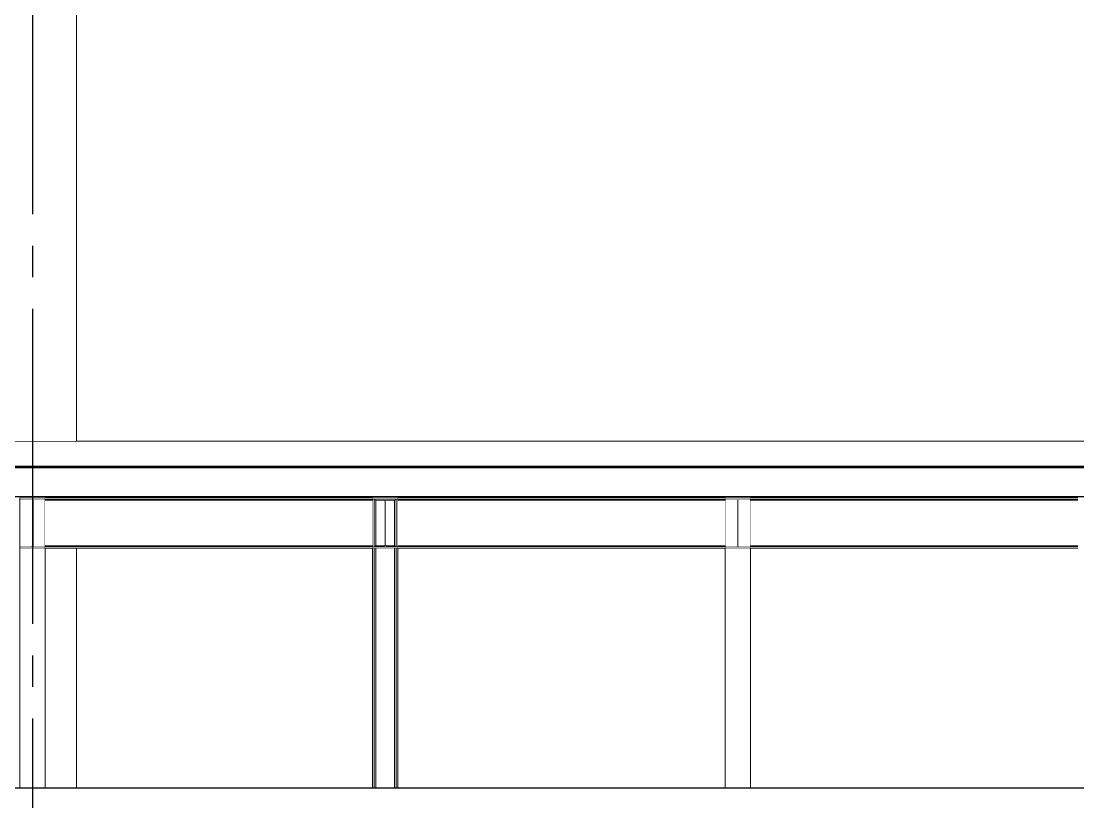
# Model space of a CAD drawing. Extents: x -18489 to 195597, y -1599 to 112111.
# Drawn here: x 19311 to 20150, y 27365 to 27984 of the extents above; entities that cross this region are included whole.
import ezdxf
from ezdxf.xclip import XClip

# ---------------------------------------------------------------- set-up
doc = ezdxf.new("R2010")
doc.units = 0
doc.header["$LTSCALE"] = 100
doc.header["$XCLIPFRAME"] = 2
doc.linetypes.add('188K-SM-07-F10-MECH-CR PIPE-Y2257103$0$X-S-FAB_SL ALL$0$COL-CEN-LIN', pattern=[3.25, 2.5, -0.25, 0.25, -0.25])
doc.linetypes.add('188K-SM-07-F10-MECH-CR PIPE-Y2257103$0$X-S-FAB_SL ALL$0$Wipeout_Contour', pattern=[1, 0, -1])
for name, color, linetype in [('188K-SM-07-F10-MECH-CR PIPE-Y2257103$0$X-S-FAB_SL ALL$0$ASP_1', 1, 'Continuous'), ('188K-SM-07-F10-MECH-CR PIPE-Y2257103$0$X-S-FAB_SL ALL$0$CCL', 15, '188K-SM-07-F10-MECH-CR PIPE-Y2257103$0$X-S-FAB_SL ALL$0$COL-CEN-LIN'), ('188K-SM-07-F10-MECH-CR PIPE-Y2257103$0$X-S-FAB_SL ALL$0$Hattch', 7, 'Continuous'), ('188K-SM-07-F10-MECH-CR PIPE-Y2257103$0$X-S-FAB_SL ALL$0$S-BEAM', 7, 'Continuous'), ('188K-SM-07-F10-MECH-CR PIPE-Y2257103$0$X-S-FAB_SL ALL$0$S-COL', 7, 'Continuous'), ('188K-SM-07-F10-MECH-CR PIPE-Y2257103$0$X-S-FAB_SL ALL$0$S-SLAB', 7, 'Continuous')]:
    doc.layers.add(name, color=color, linetype=linetype)

# ---------------------------------------------------------------- blocks, each defined once
blk = doc.blocks.new('188K-SM-07-F10-MECH-CR PIPE-Y2257103$0$X-S-FAB_SL ALL$0$剖面元素_225_3', base_point=(23061.26, -8263.06))
at = {"color": 254, "linetype": '188K-SM-07-F10-MECH-CR PIPE-Y2257103$0$X-S-FAB_SL ALL$0$Wipeout_Contour', "lineweight": 0, "ltscale": 385216.268708}
blk.add_wipeout([(42363.76, -6079.02), (42346.26, -6079.02), (42346.26, -6145.83), (42360.79, -6158.78), (42363.76, -6158.78), (42363.76, -6154.69), (42373.26, -6154.69), (42373.26, -6087.3), (42363.76, -6087.3)], dxfattribs=at).dxf.layer = '188K-SM-07-F10-MECH-CR PIPE-Y2257103$0$X-S-FAB_SL ALL$0$Hattch'
at = {"color": 254, "linetype": '188K-SM-07-F10-MECH-CR PIPE-Y2257103$0$X-S-FAB_SL ALL$0$Wipeout_Contour', "lineweight": 0, "ltscale": 342721.934609}
blk.add_wipeout([(42389.26, -6087.3), (42389.26, -6154.69), (42398.76, -6154.69), (42398.76, -6158.78), (42416.26, -6158.78), (42416.26, -6079.02), (42398.76, -6079.02), (42398.76, -6087.3)], dxfattribs=at).dxf.layer = '188K-SM-07-F10-MECH-CR PIPE-Y2257103$0$X-S-FAB_SL ALL$0$Hattch'
at = {"color": 254, "linetype": '188K-SM-07-F10-MECH-CR PIPE-Y2257103$0$X-S-FAB_SL ALL$0$Wipeout_Contour', "lineweight": 0, "ltscale": 342892.231845}
blk.add_wipeout([(42346.26, -6204.02), (42346.26, -6943.06), (42416.26, -6943.06), (42416.26, -6204.02), (42398.76, -6204.02), (42398.76, -6212.28), (42363.76, -6212.28), (42363.76, -6204.02)], dxfattribs=at).dxf.layer = '188K-SM-07-F10-MECH-CR PIPE-Y2257103$0$X-S-FAB_SL ALL$0$Hattch'
at = {"color": 254, "linetype": '188K-SM-07-F10-MECH-CR PIPE-Y2257103$0$X-S-FAB_SL ALL$0$Wipeout_Contour', "lineweight": 0, "ltscale": 171797.890597}
blk.add_wipeout([(42346.26, -6963.06), (42346.26, -6963.26), (42416.26, -6963.26), (42416.26, -6963.06)], dxfattribs=at).dxf.layer = '188K-SM-07-F10-MECH-CR PIPE-Y2257103$0$X-S-FAB_SL ALL$0$Hattch'
at = {"color": 254, "linetype": '188K-SM-07-F10-MECH-CR PIPE-Y2257103$0$X-S-FAB_SL ALL$0$Wipeout_Contour', "lineweight": 0, "ltscale": 171814.397491}
blk.add_wipeout([(42346.26, -7218.06), (42371.26, -7218.06), (42371.26, -7028.06), (42346.26, -7028.06)], dxfattribs=at).dxf.layer = '188K-SM-07-F10-MECH-CR PIPE-Y2257103$0$X-S-FAB_SL ALL$0$Hattch'
at = {"color": 254, "linetype": '188K-SM-07-F10-MECH-CR PIPE-Y2257103$0$X-S-FAB_SL ALL$0$Wipeout_Contour', "lineweight": 0, "ltscale": 171991.907401}
blk.add_wipeout([(42416.26, -7028.06), (42391.26, -7028.06), (42391.26, -7218.06), (42416.26, -7218.06)], dxfattribs=at).dxf.layer = '188K-SM-07-F10-MECH-CR PIPE-Y2257103$0$X-S-FAB_SL ALL$0$Hattch'
at = {"layer": '188K-SM-07-F10-MECH-CR PIPE-Y2257103$0$X-S-FAB_SL ALL$0$S-COL', "color": 8, "lineweight": 0}
for p, q in [((42346.26, -6145.83), (42346.26, -6079.02)), ((42416.26, -6158.78), (42416.26, -6079.02)), ((42346.26, -6943.06), (42346.26, -6204.02)), ((42416.26, -6943.06), (42416.26, -6204.02)), ((42346.26, -6963.26), (42346.26, -6963.06)), ((42416.26, -6963.26), (42416.26, -6963.06)), ((42346.26, -7218.06), (42346.26, -7028.06)), ((42416.26, -7218.06), (42416.26, -7028.06))]:
    blk.add_line(p, q, dxfattribs=at)
blk = doc.blocks.new('188K-SM-07-F10-MECH-CR PIPE-Y2257103$0$X-S-FAB_SL ALL$0$剖面元素_1326_3', base_point=(23061.26, -8263.06))
at = {"layer": '188K-SM-07-F10-MECH-CR PIPE-Y2257103$0$X-S-FAB_SL ALL$0$S-BEAM', "color": 2, "lineweight": 0}
for p, q in [((42371.26, -6988.06), (42371.26, -6989.36)), ((42391.26, -6988.06), (42371.26, -6988.06)), ((42391.26, -6988.06), (42391.26, -6989.36)), ((42371.26, -7026.76), (42371.26, -7028.06)), ((42391.26, -7028.06), (42371.26, -7028.06)), ((42391.26, -7026.76), (42391.26, -7028.06))]:
    blk.add_line(p, q, dxfattribs=at)
at = {"layer": '188K-SM-07-F10-MECH-CR PIPE-Y2257103$0$X-S-FAB_SL ALL$0$S-BEAM', "color": 2, "lineweight": 0, "flags": 128}
for points in [[(42380.69, -6989.54), (42380.26, -6989.36), (42371.26, -6989.36)], [(42380.69, -6989.54), (42380.86, -6989.96), (42380.86, -7026.16), (42380.69, -7026.59)], [(42381.84, -6989.54), (42381.66, -6989.96), (42381.66, -7026.16), (42381.84, -7026.59)], [(42391.26, -6989.36), (42382.26, -6989.36), (42381.84, -6989.54)], [(42380.69, -7026.59), (42380.26, -7026.76), (42371.26, -7026.76)], [(42381.84, -7026.59), (42382.26, -7026.76), (42391.26, -7026.76)]]:
    blk.add_lwpolyline(points, dxfattribs=at)
blk = doc.blocks.new('188K-SM-07-F10-MECH-CR PIPE-Y2257103$0$X-S-FAB_SL ALL$0$剖面元素_1327_3', base_point=(23061.26, -8263.06))
at = {"layer": '188K-SM-07-F10-MECH-CR PIPE-Y2257103$0$X-S-FAB_SL ALL$0$S-BEAM', "color": 2, "lineweight": 0}
for p, q in [((42651.26, -6988.06), (42651.26, -6989.36)), ((42671.26, -6988.06), (42651.26, -6988.06)), ((42671.26, -6988.06), (42671.26, -6989.36)), ((42651.26, -7026.76), (42651.26, -7028.06)), ((42671.26, -7028.06), (42651.26, -7028.06)), ((42671.26, -7026.76), (42671.26, -7028.06))]:
    blk.add_line(p, q, dxfattribs=at)
at = {"layer": '188K-SM-07-F10-MECH-CR PIPE-Y2257103$0$X-S-FAB_SL ALL$0$S-BEAM', "color": 2, "lineweight": 0, "flags": 128}
for points in [[(42660.69, -6989.54), (42660.26, -6989.36), (42651.26, -6989.36)], [(42660.69, -6989.54), (42660.86, -6989.96), (42660.86, -7026.16), (42660.69, -7026.59)], [(42661.84, -6989.54), (42661.66, -6989.96), (42661.66, -7026.16), (42661.84, -7026.59)], [(42671.26, -6989.36), (42662.26, -6989.36), (42661.84, -6989.54)], [(42660.69, -7026.59), (42660.26, -7026.76), (42651.26, -7026.76)], [(42661.84, -7026.59), (42662.26, -7026.76), (42671.26, -7026.76)]]:
    blk.add_lwpolyline(points, dxfattribs=at)
blk = doc.blocks.new('188K-SM-07-F10-MECH-CR PIPE-Y2257103$0$X-S-FAB_SL ALL$0$剖面元素_1328_3', base_point=(23061.26, -8263.06))
at = {"layer": '188K-SM-07-F10-MECH-CR PIPE-Y2257103$0$X-S-FAB_SL ALL$0$S-BEAM', "color": 2, "lineweight": 0}
for p, q in [((42931.26, -6988.06), (42931.26, -6989.36)), ((42951.26, -6988.06), (42931.26, -6988.06)), ((42951.26, -6988.06), (42951.26, -6989.36)), ((42931.26, -7026.76), (42931.26, -7028.06)), ((42951.26, -7028.06), (42931.26, -7028.06)), ((42951.26, -7026.76), (42951.26, -7028.06))]:
    blk.add_line(p, q, dxfattribs=at)
at = {"layer": '188K-SM-07-F10-MECH-CR PIPE-Y2257103$0$X-S-FAB_SL ALL$0$S-BEAM', "color": 2, "lineweight": 0, "flags": 128}
for points in [[(42940.69, -6989.54), (42940.26, -6989.36), (42931.26, -6989.36)], [(42940.69, -6989.54), (42940.86, -6989.96), (42940.86, -7026.16), (42940.69, -7026.59)], [(42941.84, -6989.54), (42941.66, -6989.96), (42941.66, -7026.16), (42941.84, -7026.59)], [(42951.26, -6989.36), (42942.26, -6989.36), (42941.84, -6989.54)], [(42940.69, -7026.59), (42940.26, -7026.76), (42931.26, -7026.76)], [(42941.84, -7026.59), (42942.26, -7026.76), (42951.26, -7026.76)]]:
    blk.add_lwpolyline(points, dxfattribs=at)
blk = doc.blocks.new('188K-SM-07-F10-MECH-CR PIPE-Y2257103$0$X-S-FAB_SL ALL$0$剖面元素_2095_3', base_point=(23061.26, -8263.06))
at = {"color": 254, "linetype": '188K-SM-07-F10-MECH-CR PIPE-Y2257103$0$X-S-FAB_SL ALL$0$Wipeout_Contour', "lineweight": 0, "ltscale": 172895.102478}
blk.add_wipeout([(42651.26, -7026.76), (42652.46, -7026.76), (42652.46, -6989.36), (42651.26, -6989.36)], dxfattribs=at).dxf.layer = '188K-SM-07-F10-MECH-CR PIPE-Y2257103$0$X-S-FAB_SL ALL$0$Hattch'
at = {"color": 254, "linetype": '188K-SM-07-F10-MECH-CR PIPE-Y2257103$0$X-S-FAB_SL ALL$0$Wipeout_Contour', "lineweight": 0, "ltscale": 172969.307906}
blk.add_wipeout([(42670.06, -6989.36), (42670.06, -7026.76), (42671.26, -7026.76), (42671.26, -6989.36)], dxfattribs=at).dxf.layer = '188K-SM-07-F10-MECH-CR PIPE-Y2257103$0$X-S-FAB_SL ALL$0$Hattch'
at = {"color": 254, "linetype": '188K-SM-07-F10-MECH-CR PIPE-Y2257103$0$X-S-FAB_SL ALL$0$Wipeout_Contour', "lineweight": 0, "ltscale": 172970.670833}
blk.add_wipeout([(42652.46, -7028.06), (42651.26, -7028.06), (42651.26, -7218.06), (42652.46, -7218.06)], dxfattribs=at).dxf.layer = '188K-SM-07-F10-MECH-CR PIPE-Y2257103$0$X-S-FAB_SL ALL$0$Hattch'
at = {"color": 254, "linetype": '188K-SM-07-F10-MECH-CR PIPE-Y2257103$0$X-S-FAB_SL ALL$0$Wipeout_Contour', "lineweight": 0, "ltscale": 173044.843865}
blk.add_wipeout([(42670.06, -7028.06), (42670.06, -7218.06), (42671.26, -7218.06), (42671.26, -7028.06)], dxfattribs=at).dxf.layer = '188K-SM-07-F10-MECH-CR PIPE-Y2257103$0$X-S-FAB_SL ALL$0$Hattch'
at = {"color": 254, "linetype": '188K-SM-07-F10-MECH-CR PIPE-Y2257103$0$X-S-FAB_SL ALL$0$Wipeout_Contour', "lineweight": 0, "ltscale": 172966.595903}
blk.add_wipeout([(42669.89, -6989.36), (42669.89, -7026.76), (42670.06, -7026.76), (42670.06, -6989.36)], dxfattribs=at).dxf.layer = '188K-SM-07-F10-MECH-CR PIPE-Y2257103$0$X-S-FAB_SL ALL$0$Hattch'
at = {"color": 254, "linetype": '188K-SM-07-F10-MECH-CR PIPE-Y2257103$0$X-S-FAB_SL ALL$0$Wipeout_Contour', "lineweight": 0, "ltscale": 173042.133045}
blk.add_wipeout([(42669.89, -7028.06), (42669.89, -7218.06), (42670.06, -7218.06), (42670.06, -7028.06)], dxfattribs=at).dxf.layer = '188K-SM-07-F10-MECH-CR PIPE-Y2257103$0$X-S-FAB_SL ALL$0$Hattch'
at = {"color": 254, "linetype": '188K-SM-07-F10-MECH-CR PIPE-Y2257103$0$X-S-FAB_SL ALL$0$Wipeout_Contour', "lineweight": 0, "ltscale": 173040.850789}
blk.add_wipeout([(42669.41, -7028.06), (42669.41, -7218.06), (42669.89, -7218.06), (42669.89, -7028.06)], dxfattribs=at).dxf.layer = '188K-SM-07-F10-MECH-CR PIPE-Y2257103$0$X-S-FAB_SL ALL$0$Hattch'
at = {"color": 254, "linetype": '188K-SM-07-F10-MECH-CR PIPE-Y2257103$0$X-S-FAB_SL ALL$0$Wipeout_Contour', "lineweight": 0, "ltscale": 345930.731856}
blk.add_wipeout([(42669.42, -6989.54), (42669.41, -6989.54), (42669.41, -7026.58), (42669.42, -7026.59), (42669.84, -7026.76), (42669.89, -7026.76), (42669.89, -6989.36), (42669.84, -6989.36)], dxfattribs=at).dxf.layer = '188K-SM-07-F10-MECH-CR PIPE-Y2257103$0$X-S-FAB_SL ALL$0$Hattch'
at = {"color": 254, "linetype": '188K-SM-07-F10-MECH-CR PIPE-Y2257103$0$X-S-FAB_SL ALL$0$Wipeout_Contour', "lineweight": 0, "ltscale": 172963.090542}
blk.add_wipeout([(42669.41, -6989.54), (42668.76, -6989.96), (42668.76, -7026.16), (42669.41, -7026.58)], dxfattribs=at).dxf.layer = '188K-SM-07-F10-MECH-CR PIPE-Y2257103$0$X-S-FAB_SL ALL$0$Hattch'
at = {"color": 254, "linetype": '188K-SM-07-F10-MECH-CR PIPE-Y2257103$0$X-S-FAB_SL ALL$0$Wipeout_Contour', "lineweight": 0, "ltscale": 173038.629865}
blk.add_wipeout([(42669.41, -7028.06), (42668.76, -7028.06), (42668.76, -7218.06), (42669.41, -7218.06)], dxfattribs=at).dxf.layer = '188K-SM-07-F10-MECH-CR PIPE-Y2257103$0$X-S-FAB_SL ALL$0$Hattch'
at = {"color": 254, "linetype": '188K-SM-07-F10-MECH-CR PIPE-Y2257103$0$X-S-FAB_SL ALL$0$Wipeout_Contour', "lineweight": 0, "ltscale": 173007.757354}
blk.add_wipeout([(42653.76, -7218.06), (42668.76, -7218.06), (42668.76, -7028.06), (42653.76, -7028.06)], dxfattribs=at).dxf.layer = '188K-SM-07-F10-MECH-CR PIPE-Y2257103$0$X-S-FAB_SL ALL$0$Hattch'
at = {"color": 254, "linetype": '188K-SM-07-F10-MECH-CR PIPE-Y2257103$0$X-S-FAB_SL ALL$0$Wipeout_Contour', "lineweight": 0, "ltscale": 172916.613112}
blk.add_wipeout([(42653.76, -6989.96), (42653.76, -7026.16), (42660.86, -7026.16), (42660.86, -6989.96)], dxfattribs=at).dxf.layer = '188K-SM-07-F10-MECH-CR PIPE-Y2257103$0$X-S-FAB_SL ALL$0$Hattch'
at = {"color": 254, "linetype": '188K-SM-07-F10-MECH-CR PIPE-Y2257103$0$X-S-FAB_SL ALL$0$Wipeout_Contour', "lineweight": 0, "ltscale": 172947.795175}
blk.add_wipeout([(42668.76, -6989.96), (42661.66, -6989.96), (42661.66, -7026.16), (42668.76, -7026.16)], dxfattribs=at).dxf.layer = '188K-SM-07-F10-MECH-CR PIPE-Y2257103$0$X-S-FAB_SL ALL$0$Hattch'
at = {"color": 254, "linetype": '188K-SM-07-F10-MECH-CR PIPE-Y2257103$0$X-S-FAB_SL ALL$0$Wipeout_Contour', "lineweight": 0, "ltscale": 172976.884758}
blk.add_wipeout([(42653.76, -7028.06), (42653.11, -7028.06), (42653.11, -7218.06), (42653.76, -7218.06)], dxfattribs=at).dxf.layer = '188K-SM-07-F10-MECH-CR PIPE-Y2257103$0$X-S-FAB_SL ALL$0$Hattch'
at = {"layer": '188K-SM-07-F10-MECH-CR PIPE-Y2257103$0$X-S-FAB_SL ALL$0$S-COL', "color": 8, "lineweight": 0}
for p, q in [((42668.76, -7026.16), (42668.76, -6989.96)), ((42670.06, -7026.76), (42670.06, -6989.36)), ((42671.26, -7026.76), (42671.26, -6989.36)), ((42668.76, -7218.06), (42668.76, -7028.06)), ((42670.06, -7218.06), (42670.06, -7028.06)), ((42671.26, -7218.06), (42671.26, -7028.06))]:
    blk.add_line(p, q, dxfattribs=at)
at = {"color": 254, "linetype": '188K-SM-07-F10-MECH-CR PIPE-Y2257103$0$X-S-FAB_SL ALL$0$Wipeout_Contour', "lineweight": 0, "ltscale": 172901.318467}
blk.add_wipeout([(42653.76, -6989.96), (42653.11, -6989.54), (42653.11, -7026.58), (42653.76, -7026.16)], dxfattribs=at).dxf.layer = '188K-SM-07-F10-MECH-CR PIPE-Y2257103$0$X-S-FAB_SL ALL$0$Hattch'
at = {"color": 254, "linetype": '188K-SM-07-F10-MECH-CR PIPE-Y2257103$0$X-S-FAB_SL ALL$0$Wipeout_Contour', "lineweight": 0, "ltscale": 172974.663854}
blk.add_wipeout([(42652.64, -7028.06), (42652.64, -7218.06), (42653.11, -7218.06), (42653.11, -7028.06)], dxfattribs=at).dxf.layer = '188K-SM-07-F10-MECH-CR PIPE-Y2257103$0$X-S-FAB_SL ALL$0$Hattch'
at = {"color": 254, "linetype": '188K-SM-07-F10-MECH-CR PIPE-Y2257103$0$X-S-FAB_SL ALL$0$Wipeout_Contour', "lineweight": 0, "ltscale": 345798.089588}
blk.add_wipeout([(42652.69, -6989.36), (42652.64, -6989.36), (42652.64, -7026.76), (42652.69, -7026.76), (42653.11, -7026.59), (42653.11, -7026.58), (42653.11, -6989.54), (42653.11, -6989.54)], dxfattribs=at).dxf.layer = '188K-SM-07-F10-MECH-CR PIPE-Y2257103$0$X-S-FAB_SL ALL$0$Hattch'
at = {"color": 254, "linetype": '188K-SM-07-F10-MECH-CR PIPE-Y2257103$0$X-S-FAB_SL ALL$0$Wipeout_Contour', "lineweight": 0, "ltscale": 172897.814447}
blk.add_wipeout([(42652.46, -7026.76), (42652.64, -7026.76), (42652.64, -6989.36), (42652.46, -6989.36)], dxfattribs=at).dxf.layer = '188K-SM-07-F10-MECH-CR PIPE-Y2257103$0$X-S-FAB_SL ALL$0$Hattch'
at = {"color": 254, "linetype": '188K-SM-07-F10-MECH-CR PIPE-Y2257103$0$X-S-FAB_SL ALL$0$Wipeout_Contour', "lineweight": 0, "ltscale": 172973.381618}
blk.add_wipeout([(42652.64, -7028.06), (42652.46, -7028.06), (42652.46, -7218.06), (42652.64, -7218.06)], dxfattribs=at).dxf.layer = '188K-SM-07-F10-MECH-CR PIPE-Y2257103$0$X-S-FAB_SL ALL$0$Hattch'
at = {"layer": '188K-SM-07-F10-MECH-CR PIPE-Y2257103$0$X-S-FAB_SL ALL$0$S-COL', "color": 8, "lineweight": 0}
for p, q in [((42651.26, -7026.76), (42651.26, -6989.36)), ((42652.46, -7026.76), (42652.46, -6989.36)), ((42653.76, -7026.16), (42653.76, -6989.96)), ((42651.26, -7218.06), (42651.26, -7028.06)), ((42652.46, -7218.06), (42652.46, -7028.06)), ((42653.76, -7218.06), (42653.76, -7028.06))]:
    blk.add_line(p, q, dxfattribs=at)
blk = doc.blocks.new('188K-SM-07-F10-MECH-CR PIPE-Y2257103$0$X-S-FAB_SL ALL$0$剖面元素_2096_3', base_point=(23061.26, -8263.06))
at = {"color": 254, "linetype": '188K-SM-07-F10-MECH-CR PIPE-Y2257103$0$X-S-FAB_SL ALL$0$Wipeout_Contour', "lineweight": 0, "ltscale": 174112.559865}
blk.add_wipeout([(42931.26, -7218.06), (42951.26, -7218.06), (42951.26, -7028.06), (42931.26, -7028.06)], dxfattribs=at).dxf.layer = '188K-SM-07-F10-MECH-CR PIPE-Y2257103$0$X-S-FAB_SL ALL$0$Hattch'
at = {"color": 254, "linetype": '188K-SM-07-F10-MECH-CR PIPE-Y2257103$0$X-S-FAB_SL ALL$0$Wipeout_Contour', "lineweight": 0, "ltscale": 348049.521013}
blk.add_wipeout([(42931.26, -6989.36), (42931.26, -7026.76), (42940.26, -7026.76), (42940.69, -7026.59), (42940.86, -7026.16), (42940.86, -6989.96), (42940.69, -6989.54), (42940.26, -6989.36)], dxfattribs=at).dxf.layer = '188K-SM-07-F10-MECH-CR PIPE-Y2257103$0$X-S-FAB_SL ALL$0$Hattch'
at = {"layer": '188K-SM-07-F10-MECH-CR PIPE-Y2257103$0$X-S-FAB_SL ALL$0$S-COL', "color": 8, "lineweight": 0}
for p, q in [((42931.26, -7026.76), (42931.26, -6989.36)), ((42931.26, -7218.06), (42931.26, -7028.06))]:
    blk.add_line(p, q, dxfattribs=at)
at = {"color": 254, "linetype": '188K-SM-07-F10-MECH-CR PIPE-Y2257103$0$X-S-FAB_SL ALL$0$Wipeout_Contour', "lineweight": 0, "ltscale": 348100.427246}
blk.add_wipeout([(42941.66, -7026.16), (42941.84, -7026.59), (42942.26, -7026.76), (42951.26, -7026.76), (42951.26, -6989.36), (42942.26, -6989.36), (42941.84, -6989.54), (42941.66, -6989.96)], dxfattribs=at).dxf.layer = '188K-SM-07-F10-MECH-CR PIPE-Y2257103$0$X-S-FAB_SL ALL$0$Hattch'
at = {"layer": '188K-SM-07-F10-MECH-CR PIPE-Y2257103$0$X-S-FAB_SL ALL$0$S-COL', "color": 8, "lineweight": 0}
for p, q in [((42951.26, -7026.76), (42951.26, -6989.36)), ((42951.26, -7218.06), (42951.26, -7028.06))]:
    blk.add_line(p, q, dxfattribs=at)
blk = doc.blocks.new('188K-SM-07-F10-MECH-CR PIPE-Y2257103$0$X-S-FAB_SL ALL$0$剖面元素_2098_3', base_point=(23061.26, -8263.06))
at = {"color": 254, "linetype": '188K-SM-07-F10-MECH-CR PIPE-Y2257103$0$X-S-FAB_SL ALL$0$Wipeout_Contour', "lineweight": 0, "ltscale": 343628.783369}
blk.add_wipeout([(42371.26, -7026.76), (42380.26, -7026.76), (42380.69, -7026.59), (42380.86, -7026.16), (42380.86, -6989.96), (42380.69, -6989.54), (42380.26, -6989.36), (42371.26, -6989.36)], dxfattribs=at).dxf.layer = '188K-SM-07-F10-MECH-CR PIPE-Y2257103$0$X-S-FAB_SL ALL$0$Hattch'
at = {"color": 254, "linetype": '188K-SM-07-F10-MECH-CR PIPE-Y2257103$0$X-S-FAB_SL ALL$0$Wipeout_Contour', "lineweight": 0, "ltscale": 171903.151692}
blk.add_wipeout([(42371.26, -7218.06), (42391.26, -7218.06), (42391.26, -7028.06), (42371.26, -7028.06)], dxfattribs=at).dxf.layer = '188K-SM-07-F10-MECH-CR PIPE-Y2257103$0$X-S-FAB_SL ALL$0$Hattch'
at = {"layer": '188K-SM-07-F10-MECH-CR PIPE-Y2257103$0$X-S-FAB_SL ALL$0$S-COL', "color": 8, "lineweight": 0}
for p, q in [((42371.26, -7026.76), (42371.26, -6989.36)), ((42371.26, -7218.06), (42371.26, -7028.06))]:
    blk.add_line(p, q, dxfattribs=at)
at = {"color": 254, "linetype": '188K-SM-07-F10-MECH-CR PIPE-Y2257103$0$X-S-FAB_SL ALL$0$Wipeout_Contour', "lineweight": 0, "ltscale": 343679.672045}
blk.add_wipeout([(42381.66, -7026.16), (42381.84, -7026.59), (42382.26, -7026.76), (42391.26, -7026.76), (42391.26, -6989.36), (42382.26, -6989.36), (42381.84, -6989.54), (42381.66, -6989.96)], dxfattribs=at).dxf.layer = '188K-SM-07-F10-MECH-CR PIPE-Y2257103$0$X-S-FAB_SL ALL$0$Hattch'
at = {"layer": '188K-SM-07-F10-MECH-CR PIPE-Y2257103$0$X-S-FAB_SL ALL$0$S-COL', "color": 8, "lineweight": 0}
for p, q in [((42391.26, -7026.76), (42391.26, -6989.36)), ((42391.26, -7218.06), (42391.26, -7028.06))]:
    blk.add_line(p, q, dxfattribs=at)
blk = doc.blocks.new('188K-SM-07-F10-MECH-CR PIPE-Y2257103$0$X-S-FAB_SL ALL$0$剖面元素_2189_3', base_point=(23061.26, -8263.06))
at = {"color": 254, "linetype": '188K-SM-07-F10-MECH-CR PIPE-Y2257103$0$X-S-FAB_SL ALL$0$Wipeout_Contour', "lineweight": 0, "ltscale": 168576.746401}
blk.add_wipeout([(38161.26, -6987.26), (38161.26, -6988.06), (44952.76, -6988.06), (44952.76, -6987.26)], dxfattribs=at).dxf.layer = '188K-SM-07-F10-MECH-CR PIPE-Y2257103$0$X-S-FAB_SL ALL$0$Hattch'
at = {"color": 254, "linetype": '188K-SM-07-F10-MECH-CR PIPE-Y2257103$0$X-S-FAB_SL ALL$0$Wipeout_Contour', "lineweight": 0, "ltscale": 168576.450104}
blk.add_wipeout([(38161.26, -6987.18), (38161.26, -6987.26), (44952.76, -6987.26), (44952.76, -6987.18)], dxfattribs=at).dxf.layer = '188K-SM-07-F10-MECH-CR PIPE-Y2257103$0$X-S-FAB_SL ALL$0$Hattch'
at = {"color": 254, "linetype": '188K-SM-07-F10-MECH-CR PIPE-Y2257103$0$X-S-FAB_SL ALL$0$Wipeout_Contour', "lineweight": 0, "ltscale": 168576.349998}
blk.add_wipeout([(38161.26, -6986.96), (38161.26, -6987.18), (44952.76, -6987.18), (44952.76, -6986.96)], dxfattribs=at).dxf.layer = '188K-SM-07-F10-MECH-CR PIPE-Y2257103$0$X-S-FAB_SL ALL$0$Hattch'
at = {"color": 254, "linetype": '188K-SM-07-F10-MECH-CR PIPE-Y2257103$0$X-S-FAB_SL ALL$0$Wipeout_Contour', "lineweight": 0, "ltscale": 168568.749907}
blk.add_wipeout([(38161.26, -6964.36), (38161.26, -6986.96), (44952.76, -6986.96), (44952.76, -6964.36)], dxfattribs=at).dxf.layer = '188K-SM-07-F10-MECH-CR PIPE-Y2257103$0$X-S-FAB_SL ALL$0$Hattch'
at = {"layer": '188K-SM-07-F10-MECH-CR PIPE-Y2257103$0$X-S-FAB_SL ALL$0$S-BEAM', "color": 8, "lineweight": 0}
for p, q in [((38161.26, -6986.96), (44952.76, -6986.96)), ((38161.26, -6987.26), (44952.76, -6987.26)), ((42391.26, -6988.06), (42651.26, -6988.06)), ((42671.26, -6988.06), (42931.26, -6988.06)), ((42951.26, -6988.06), (43211.26, -6988.06))]:
    blk.add_line(p, q, dxfattribs=at)
at = {"color": 254, "linetype": '188K-SM-07-F10-MECH-CR PIPE-Y2257103$0$X-S-FAB_SL ALL$0$Wipeout_Contour', "lineweight": 0, "ltscale": 168561.149864}
blk.add_wipeout([(38161.26, -6964.15), (38161.26, -6964.36), (44952.76, -6964.36), (44952.76, -6964.15)], dxfattribs=at).dxf.layer = '188K-SM-07-F10-MECH-CR PIPE-Y2257103$0$X-S-FAB_SL ALL$0$Hattch'
at = {"color": 254, "linetype": '188K-SM-07-F10-MECH-CR PIPE-Y2257103$0$X-S-FAB_SL ALL$0$Wipeout_Contour', "lineweight": 0, "ltscale": 168561.050075}
blk.add_wipeout([(38161.26, -6964.06), (38161.26, -6964.15), (44952.76, -6964.15), (44952.76, -6964.06)], dxfattribs=at).dxf.layer = '188K-SM-07-F10-MECH-CR PIPE-Y2257103$0$X-S-FAB_SL ALL$0$Hattch'
at = {"color": 254, "linetype": '188K-SM-07-F10-MECH-CR PIPE-Y2257103$0$X-S-FAB_SL ALL$0$Wipeout_Contour', "lineweight": 0, "ltscale": 168560.754769}
blk.add_wipeout([(38161.26, -6963.26), (38161.26, -6964.06), (44952.76, -6964.06), (44952.76, -6963.26)], dxfattribs=at).dxf.layer = '188K-SM-07-F10-MECH-CR PIPE-Y2257103$0$X-S-FAB_SL ALL$0$Hattch'
at = {"layer": '188K-SM-07-F10-MECH-CR PIPE-Y2257103$0$X-S-FAB_SL ALL$0$S-BEAM', "color": 8, "lineweight": 0}
for p, q in [((38161.26, -6963.26), (44952.76, -6963.26)), ((38161.26, -6964.06), (44952.76, -6964.06)), ((38161.26, -6964.36), (44952.76, -6964.36))]:
    blk.add_line(p, q, dxfattribs=at)
blk = doc.blocks.new('188K-SM-07-F10-MECH-CR PIPE-Y2257103$0$X-S-FAB_SL ALL$0$A$C2e9ab586')
at = {"layer": '188K-SM-07-F10-MECH-CR PIPE-Y2257103$0$X-S-FAB_SL ALL$0$S-SLAB', "color": 15, "lineweight": 0}
for p, q in [((-4556.39, 1605), (-10511.39, 1605)), ((-4556.39, 1585), (-10511.39, 1585))]:
    blk.add_line(p, q, dxfattribs=at)
at = {"layer": '188K-SM-07-F10-MECH-CR PIPE-Y2257103$0$X-S-FAB_SL ALL$0$S-BEAM', "lineweight": 0}
for name in ['188K-SM-07-F10-MECH-CR PIPE-Y2257103$0$X-S-FAB_SL ALL$0$剖面元素_1327_3', '188K-SM-07-F10-MECH-CR PIPE-Y2257103$0$X-S-FAB_SL ALL$0$剖面元素_1328_3']:
    blk.add_blockref(name, (-28106.39, 285), dxfattribs=at)
at = {"layer": '188K-SM-07-F10-MECH-CR PIPE-Y2257103$0$X-S-FAB_SL ALL$0$S-COL', "lineweight": 0}
for name in ['188K-SM-07-F10-MECH-CR PIPE-Y2257103$0$X-S-FAB_SL ALL$0$剖面元素_225_3', '188K-SM-07-F10-MECH-CR PIPE-Y2257103$0$X-S-FAB_SL ALL$0$剖面元素_2095_3', '188K-SM-07-F10-MECH-CR PIPE-Y2257103$0$X-S-FAB_SL ALL$0$剖面元素_2096_3']:
    blk.add_blockref(name, (-28106.39, 285), dxfattribs=at)
at = {"layer": '188K-SM-07-F10-MECH-CR PIPE-Y2257103$0$X-S-FAB_SL ALL$0$S-BEAM', "lineweight": 0}
blk.add_blockref('188K-SM-07-F10-MECH-CR PIPE-Y2257103$0$X-S-FAB_SL ALL$0$剖面元素_1326_3', (-28106.39, 285), dxfattribs=at)
at = {"color": 254, "linetype": '188K-SM-07-F10-MECH-CR PIPE-Y2257103$0$X-S-FAB_SL ALL$0$Wipeout_Contour', "lineweight": 0, "ltscale": 174578.26534}
blk.add_wipeout([(-8216.39, 1558.52), (-7956.39, 1558.52), (-7956.39, 1558.7), (-8216.39, 1558.7)], dxfattribs=at).dxf.layer = '188K-SM-07-F10-MECH-CR PIPE-Y2257103$0$X-S-FAB_SL ALL$0$Hattch'
at = {"color": 254, "linetype": '188K-SM-07-F10-MECH-CR PIPE-Y2257103$0$X-S-FAB_SL ALL$0$Wipeout_Contour', "lineweight": 0, "ltscale": 172962.332754}
blk.add_wipeout([(-8505.81, 1521.48), (-8505.39, 1521.3), (-8497.81, 1521.3), (-8498.23, 1521.48)], dxfattribs=at).dxf.layer = '188K-SM-07-F10-MECH-CR PIPE-Y2257103$0$X-S-FAB_SL ALL$0$Hattch'
at = {"layer": '188K-SM-07-F10-MECH-CR PIPE-Y2257103$0$X-S-FAB_SL ALL$0$S-COL', "lineweight": 0}
blk.add_blockref('188K-SM-07-F10-MECH-CR PIPE-Y2257103$0$X-S-FAB_SL ALL$0$剖面元素_2098_3', (-28106.39, 285), dxfattribs=at)
at = {"color": 254, "linetype": '188K-SM-07-F10-MECH-CR PIPE-Y2257103$0$X-S-FAB_SL ALL$0$Wipeout_Contour', "lineweight": 0, "ltscale": 174578.457522}
blk.add_wipeout([(-8216.39, 1558.1), (-7956.39, 1558.1), (-7956.39, 1558.52), (-8216.39, 1558.52)], dxfattribs=at).dxf.layer = '188K-SM-07-F10-MECH-CR PIPE-Y2257103$0$X-S-FAB_SL ALL$0$Hattch'
at = {"color": 254, "linetype": '188K-SM-07-F10-MECH-CR PIPE-Y2257103$0$X-S-FAB_SL ALL$0$Wipeout_Contour', "lineweight": 0, "ltscale": 216204.226399}
blk.add_wipeout([(-8498.24, 1521.48), (-8498.89, 1521.9), (-8505.99, 1521.9), (-8505.81, 1521.48), (-8498.23, 1521.48)], dxfattribs=at).dxf.layer = '188K-SM-07-F10-MECH-CR PIPE-Y2257103$0$X-S-FAB_SL ALL$0$Hattch'
at = {"color": 254, "linetype": '188K-SM-07-F10-MECH-CR PIPE-Y2257103$0$X-S-FAB_SL ALL$0$Wipeout_Contour', "lineweight": 0, "ltscale": 172367.549924}
blk.add_wipeout([(-8776.39, 1558.52), (-8516.39, 1558.52), (-8516.39, 1558.7), (-8776.39, 1558.7)], dxfattribs=at).dxf.layer = '188K-SM-07-F10-MECH-CR PIPE-Y2257103$0$X-S-FAB_SL ALL$0$Hattch'
at = {"color": 254, "linetype": '188K-SM-07-F10-MECH-CR PIPE-Y2257103$0$X-S-FAB_SL ALL$0$Wipeout_Contour', "lineweight": 0, "ltscale": 174590.218212}
blk.add_wipeout([(-7956.39, 1558.1), (-8216.39, 1558.1), (-8216.39, 1521.9), (-7956.39, 1521.9)], dxfattribs=at).dxf.layer = '188K-SM-07-F10-MECH-CR PIPE-Y2257103$0$X-S-FAB_SL ALL$0$Hattch'
at = {"color": 254, "linetype": '188K-SM-07-F10-MECH-CR PIPE-Y2257103$0$X-S-FAB_SL ALL$0$Wipeout_Contour', "lineweight": 0, "ltscale": 173497.351397}
blk.add_wipeout([(-8236.39, 1520), (-8236.39, 1521.3), (-8496.39, 1521.3), (-8496.39, 1520)], dxfattribs=at).dxf.layer = '188K-SM-07-F10-MECH-CR PIPE-Y2257103$0$X-S-FAB_SL ALL$0$Hattch'
at = {"color": 254, "linetype": '188K-SM-07-F10-MECH-CR PIPE-Y2257103$0$X-S-FAB_SL ALL$0$Wipeout_Contour', "lineweight": 0, "ltscale": 172367.744571}
blk.add_wipeout([(-8776.39, 1558.1), (-8516.39, 1558.1), (-8516.39, 1558.52), (-8776.39, 1558.52)], dxfattribs=at).dxf.layer = '188K-SM-07-F10-MECH-CR PIPE-Y2257103$0$X-S-FAB_SL ALL$0$Hattch'
at = {"color": 254, "linetype": '188K-SM-07-F10-MECH-CR PIPE-Y2257103$0$X-S-FAB_SL ALL$0$Wipeout_Contour', "lineweight": 0, "ltscale": 174577.792717}
blk.add_wipeout([(-7956.39, 1558.7), (-7956.39, 1560), (-8216.39, 1560), (-8216.39, 1558.7)], dxfattribs=at).dxf.layer = '188K-SM-07-F10-MECH-CR PIPE-Y2257103$0$X-S-FAB_SL ALL$0$Hattch'
at = {"color": 254, "linetype": '188K-SM-07-F10-MECH-CR PIPE-Y2257103$0$X-S-FAB_SL ALL$0$Wipeout_Contour', "lineweight": 0, "ltscale": 173496.873201}
blk.add_wipeout([(-8236.39, 1521.48), (-8496.39, 1521.48), (-8496.39, 1521.3), (-8236.39, 1521.3)], dxfattribs=at).dxf.layer = '188K-SM-07-F10-MECH-CR PIPE-Y2257103$0$X-S-FAB_SL ALL$0$Hattch'
at = {"color": 254, "linetype": '188K-SM-07-F10-MECH-CR PIPE-Y2257103$0$X-S-FAB_SL ALL$0$Wipeout_Contour', "lineweight": 0, "ltscale": 174601.979338}
blk.add_wipeout([(-8216.39, 1521.48), (-7956.39, 1521.48), (-7956.39, 1521.9), (-8216.39, 1521.9)], dxfattribs=at).dxf.layer = '188K-SM-07-F10-MECH-CR PIPE-Y2257103$0$X-S-FAB_SL ALL$0$Hattch'
at = {"layer": '188K-SM-07-F10-MECH-CR PIPE-Y2257103$0$X-S-FAB_SL ALL$0$S-BEAM', "color": 8, "lineweight": 0}
for p, q in [((-7956.39, 1558.7), (-8216.39, 1558.7)), ((-7956.39, 1558.1), (-8216.39, 1558.1))]:
    blk.add_line(p, q, dxfattribs=at)
at = {"color": 254, "linetype": '188K-SM-07-F10-MECH-CR PIPE-Y2257103$0$X-S-FAB_SL ALL$0$Wipeout_Contour', "lineweight": 0, "ltscale": 172379.656083}
blk.add_wipeout([(-8776.39, 1558.1), (-8776.39, 1521.9), (-8516.39, 1521.9), (-8516.39, 1558.1)], dxfattribs=at).dxf.layer = '188K-SM-07-F10-MECH-CR PIPE-Y2257103$0$X-S-FAB_SL ALL$0$Hattch'
at = {"color": 254, "linetype": '188K-SM-07-F10-MECH-CR PIPE-Y2257103$0$X-S-FAB_SL ALL$0$Wipeout_Contour', "lineweight": 0, "ltscale": 173496.678806}
blk.add_wipeout([(-8496.39, 1521.9), (-8496.39, 1521.48), (-8236.39, 1521.48), (-8236.39, 1521.9)], dxfattribs=at).dxf.layer = '188K-SM-07-F10-MECH-CR PIPE-Y2257103$0$X-S-FAB_SL ALL$0$Hattch'
at = {"color": 254, "linetype": '188K-SM-07-F10-MECH-CR PIPE-Y2257103$0$X-S-FAB_SL ALL$0$Wipeout_Contour', "lineweight": 0, "ltscale": 174602.172505}
blk.add_wipeout([(-8216.39, 1521.48), (-8216.39, 1521.3), (-7956.39, 1521.3), (-7956.39, 1521.48)], dxfattribs=at).dxf.layer = '188K-SM-07-F10-MECH-CR PIPE-Y2257103$0$X-S-FAB_SL ALL$0$Hattch'
at = {"color": 254, "linetype": '188K-SM-07-F10-MECH-CR PIPE-Y2257103$0$X-S-FAB_SL ALL$0$Wipeout_Contour', "lineweight": 0, "ltscale": 172367.071239}
blk.add_wipeout([(-8776.39, 1558.7), (-8516.39, 1558.7), (-8516.39, 1560), (-8776.39, 1560)], dxfattribs=at).dxf.layer = '188K-SM-07-F10-MECH-CR PIPE-Y2257103$0$X-S-FAB_SL ALL$0$Hattch'
at = {"color": 254, "linetype": '188K-SM-07-F10-MECH-CR PIPE-Y2257103$0$X-S-FAB_SL ALL$0$Wipeout_Contour', "lineweight": 0, "ltscale": 172391.568032}
blk.add_wipeout([(-8776.39, 1521.48), (-8516.39, 1521.48), (-8516.39, 1521.9), (-8776.39, 1521.9)], dxfattribs=at).dxf.layer = '188K-SM-07-F10-MECH-CR PIPE-Y2257103$0$X-S-FAB_SL ALL$0$Hattch'
at = {"color": 254, "linetype": '188K-SM-07-F10-MECH-CR PIPE-Y2257103$0$X-S-FAB_SL ALL$0$Wipeout_Contour', "lineweight": 0, "ltscale": 174602.647669}
blk.add_wipeout([(-7956.39, 1520), (-7956.39, 1521.3), (-8216.39, 1521.3), (-8216.39, 1520)], dxfattribs=at).dxf.layer = '188K-SM-07-F10-MECH-CR PIPE-Y2257103$0$X-S-FAB_SL ALL$0$Hattch'
at = {"layer": '188K-SM-07-F10-MECH-CR PIPE-Y2257103$0$X-S-FAB_SL ALL$0$S-BEAM', "color": 8, "lineweight": 0}
for p, q in [((-7956.39, 1521.9), (-8216.39, 1521.9)), ((-7956.39, 1521.3), (-8216.39, 1521.3)), ((-7956.39, 1520), (-8216.39, 1520))]:
    blk.add_line(p, q, dxfattribs=at)
at = {"color": 254, "linetype": '188K-SM-07-F10-MECH-CR PIPE-Y2257103$0$X-S-FAB_SL ALL$0$Wipeout_Contour', "lineweight": 0, "ltscale": 216126.281753}
blk.add_wipeout([(-8514.54, 1558.52), (-8514.54, 1558.52), (-8513.89, 1558.1), (-8506.79, 1558.1), (-8506.96, 1558.52)], dxfattribs=at).dxf.layer = '188K-SM-07-F10-MECH-CR PIPE-Y2257103$0$X-S-FAB_SL ALL$0$Hattch'
at = {"color": 254, "linetype": '188K-SM-07-F10-MECH-CR PIPE-Y2257103$0$X-S-FAB_SL ALL$0$Wipeout_Contour', "lineweight": 0, "ltscale": 172391.763668}
blk.add_wipeout([(-8776.39, 1521.3), (-8516.39, 1521.3), (-8516.39, 1521.48), (-8776.39, 1521.48)], dxfattribs=at).dxf.layer = '188K-SM-07-F10-MECH-CR PIPE-Y2257103$0$X-S-FAB_SL ALL$0$Hattch'
at = {"color": 254, "linetype": '188K-SM-07-F10-MECH-CR PIPE-Y2257103$0$X-S-FAB_SL ALL$0$Wipeout_Contour', "lineweight": 0, "ltscale": 172902.074456}
blk.add_wipeout([(-8514.96, 1558.7), (-8514.54, 1558.52), (-8506.96, 1558.52), (-8507.39, 1558.7)], dxfattribs=at).dxf.layer = '188K-SM-07-F10-MECH-CR PIPE-Y2257103$0$X-S-FAB_SL ALL$0$Hattch'
at = {"color": 254, "linetype": '188K-SM-07-F10-MECH-CR PIPE-Y2257103$0$X-S-FAB_SL ALL$0$Wipeout_Contour', "lineweight": 0, "ltscale": 172392.244931}
blk.add_wipeout([(-8776.39, 1520), (-8516.39, 1520), (-8516.39, 1521.3), (-8776.39, 1521.3)], dxfattribs=at).dxf.layer = '188K-SM-07-F10-MECH-CR PIPE-Y2257103$0$X-S-FAB_SL ALL$0$Hattch'
at = {"layer": '188K-SM-07-F10-MECH-CR PIPE-Y2257103$0$X-S-FAB_SL ALL$0$S-BEAM', "color": 8, "lineweight": 0}
for p, q in [((-8516.39, 1558.7), (-8776.39, 1558.7)), ((-8516.39, 1558.1), (-8776.39, 1558.1)), ((-8514.54, 1558.52), (-8514.96, 1558.7)), ((-8514.54, 1558.52), (-8513.89, 1558.1))]:
    blk.add_line(p, q, dxfattribs=at)
at = {"color": 254, "linetype": '188K-SM-07-F10-MECH-CR PIPE-Y2257103$0$X-S-FAB_SL ALL$0$Wipeout_Contour', "lineweight": 0, "ltscale": 172938.199109}
blk.add_wipeout([(-8505.39, 1558.7), (-8505.81, 1558.52), (-8498.23, 1558.52), (-8497.81, 1558.7)], dxfattribs=at).dxf.layer = '188K-SM-07-F10-MECH-CR PIPE-Y2257103$0$X-S-FAB_SL ALL$0$Hattch'
at = {"color": 254, "linetype": '188K-SM-07-F10-MECH-CR PIPE-Y2257103$0$X-S-FAB_SL ALL$0$Wipeout_Contour', "lineweight": 0, "ltscale": 216156.19575}
blk.add_wipeout([(-8513.89, 1521.9), (-8514.54, 1521.48), (-8514.54, 1521.48), (-8506.96, 1521.48), (-8506.79, 1521.9)], dxfattribs=at).dxf.layer = '188K-SM-07-F10-MECH-CR PIPE-Y2257103$0$X-S-FAB_SL ALL$0$Hattch'
at = {"color": 254, "linetype": '188K-SM-07-F10-MECH-CR PIPE-Y2257103$0$X-S-FAB_SL ALL$0$Wipeout_Contour', "lineweight": 0, "ltscale": 216174.319079}
blk.add_wipeout([(-8498.89, 1558.1), (-8498.24, 1558.52), (-8498.23, 1558.52), (-8505.81, 1558.52), (-8505.99, 1558.1)], dxfattribs=at).dxf.layer = '188K-SM-07-F10-MECH-CR PIPE-Y2257103$0$X-S-FAB_SL ALL$0$Hattch'
at = {"color": 254, "linetype": '188K-SM-07-F10-MECH-CR PIPE-Y2257103$0$X-S-FAB_SL ALL$0$Wipeout_Contour', "lineweight": 0, "ltscale": 172926.213143}
blk.add_wipeout([(-8514.54, 1521.48), (-8514.96, 1521.3), (-8507.39, 1521.3), (-8506.96, 1521.48)], dxfattribs=at).dxf.layer = '188K-SM-07-F10-MECH-CR PIPE-Y2257103$0$X-S-FAB_SL ALL$0$Hattch'
at = {"layer": '188K-SM-07-F10-MECH-CR PIPE-Y2257103$0$X-S-FAB_SL ALL$0$S-BEAM', "color": 8, "lineweight": 0}
for p, q in [((-8506.79, 1558.1), (-8513.89, 1558.1)), ((-8516.39, 1521.9), (-8776.39, 1521.9)), ((-8516.39, 1521.3), (-8776.39, 1521.3)), ((-8516.39, 1520), (-8776.39, 1520)), ((-8514.54, 1521.48), (-8514.96, 1521.3)), ((-8513.89, 1521.9), (-8514.54, 1521.48)), ((-8506.79, 1521.9), (-8513.89, 1521.9))]:
    blk.add_line(p, q, dxfattribs=at)
at = {"color": 254, "linetype": '188K-SM-07-F10-MECH-CR PIPE-Y2257103$0$X-S-FAB_SL ALL$0$Wipeout_Contour', "lineweight": 0, "ltscale": 173484.842742}
blk.add_wipeout([(-8496.39, 1558.1), (-8496.39, 1521.9), (-8236.39, 1521.9), (-8236.39, 1558.1)], dxfattribs=at).dxf.layer = '188K-SM-07-F10-MECH-CR PIPE-Y2257103$0$X-S-FAB_SL ALL$0$Hattch'
at = {"layer": '188K-SM-07-F10-MECH-CR PIPE-Y2257103$0$X-S-FAB_SL ALL$0$S-BEAM', "color": 8, "lineweight": 0}
for p, q in [((-8498.89, 1521.9), (-8505.99, 1521.9)), ((-8498.24, 1521.48), (-8498.89, 1521.9)), ((-8497.81, 1521.3), (-8498.23, 1521.48)), ((-8236.39, 1521.9), (-8496.39, 1521.9)), ((-8236.39, 1521.3), (-8496.39, 1521.3)), ((-8236.39, 1520), (-8496.39, 1520))]:
    blk.add_line(p, q, dxfattribs=at)
at = {"color": 254, "linetype": '188K-SM-07-F10-MECH-CR PIPE-Y2257103$0$X-S-FAB_SL ALL$0$Wipeout_Contour', "lineweight": 0, "ltscale": 173473.007113}
blk.add_wipeout([(-8496.39, 1558.52), (-8496.39, 1558.1), (-8236.39, 1558.1), (-8236.39, 1558.52)], dxfattribs=at).dxf.layer = '188K-SM-07-F10-MECH-CR PIPE-Y2257103$0$X-S-FAB_SL ALL$0$Hattch'
at = {"color": 254, "linetype": '188K-SM-07-F10-MECH-CR PIPE-Y2257103$0$X-S-FAB_SL ALL$0$Wipeout_Contour', "lineweight": 0, "ltscale": 173472.813705}
blk.add_wipeout([(-8236.39, 1558.7), (-8496.39, 1558.7), (-8496.39, 1558.52), (-8236.39, 1558.52)], dxfattribs=at).dxf.layer = '188K-SM-07-F10-MECH-CR PIPE-Y2257103$0$X-S-FAB_SL ALL$0$Hattch'
at = {"color": 254, "linetype": '188K-SM-07-F10-MECH-CR PIPE-Y2257103$0$X-S-FAB_SL ALL$0$Wipeout_Contour', "lineweight": 0, "ltscale": 173472.338077}
blk.add_wipeout([(-8236.39, 1558.7), (-8236.39, 1560), (-8496.39, 1560), (-8496.39, 1558.7)], dxfattribs=at).dxf.layer = '188K-SM-07-F10-MECH-CR PIPE-Y2257103$0$X-S-FAB_SL ALL$0$Hattch'
at = {"layer": '188K-SM-07-F10-MECH-CR PIPE-Y2257103$0$X-S-FAB_SL ALL$0$S-BEAM', "color": 8, "lineweight": 0}
for p, q in [((-8505.99, 1558.1), (-8498.89, 1558.1)), ((-8498.89, 1558.1), (-8498.24, 1558.52)), ((-8497.81, 1558.7), (-8498.23, 1558.52)), ((-8236.39, 1558.7), (-8496.39, 1558.7)), ((-8236.39, 1558.1), (-8496.39, 1558.1))]:
    blk.add_line(p, q, dxfattribs=at)
at = {"layer": '188K-SM-07-F10-MECH-CR PIPE-Y2257103$0$X-S-FAB_SL ALL$0$S-BEAM', "lineweight": 0}
blk.add_blockref('188K-SM-07-F10-MECH-CR PIPE-Y2257103$0$X-S-FAB_SL ALL$0$剖面元素_2189_3', (-28106.39, 285), dxfattribs=at)
blk = doc.blocks.new('188K-SM-07-F10-MECH-CR PIPE-Y2257103$0$X-S-FAB_SL ALL$0$A$Ceb448ab1')
at = {"layer": '188K-SM-07-F10-MECH-CR PIPE-Y2257103$0$X-S-FAB_SL ALL$0$CCL'}
blk.add_line((19320, 3600), (19320, 0), dxfattribs=at)
blk = doc.blocks.new('188K-SM-07-F10-MECH-CR PIPE-Y2257103$0$X-S-FAB_SL ALL')
at = {"layer": '188K-SM-07-F10-MECH-CR PIPE-Y2257103$0$X-S-FAB_SL ALL$0$ASP_1'}
blk.add_blockref('188K-SM-07-F10-MECH-CR PIPE-Y2257103$0$X-S-FAB_SL ALL$0$A$C2e9ab586', (23632.864, -73288.977), dxfattribs=at)
blk.add_line((-2728.521, -71958.977), (19076.479, -71958.977), dxfattribs=at)
at = {"layer": '188K-SM-07-F10-MECH-CR PIPE-Y2257103$0$X-S-FAB_SL ALL$0$CCL'}
blk.add_blockref('188K-SM-07-F10-MECH-CR PIPE-Y2257103$0$X-S-FAB_SL ALL$0$A$Ceb448ab1', (-4473.521, -73553.977), dxfattribs=at)
blk = doc.blocks.new('188K-SM-07-F10-MECH-CR PIPE-Y2257103')
ref = blk.add_blockref('188K-SM-07-F10-MECH-CR PIPE-Y2257103$0$X-S-FAB_SL ALL', (4473.521, 99334.763))
XClip(ref).set_block_clipping_path([(-7553.4648570136, -75341.9369645483), (24026.2025623869, -67725.7696244382)])

msp = doc.modelspace()

# ---------------------------------------------------------------- block references
msp.add_blockref('188K-SM-07-F10-MECH-CR PIPE-Y2257103', (0, 0))

doc.saveas('drawing.dxf')
